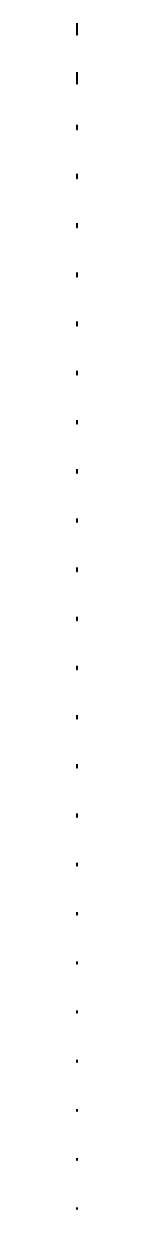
# Model space of a CAD drawing. Header units: metres. Extents: x 2940 to 3060, y -38 to 77158.
import ezdxf

# ---------------------------------------------------------------- set-up
doc = ezdxf.new("R2010")
doc.units = ezdxf.units.M
doc.layers.add('Layer', color=7, linetype='Continuous')

# ---------------------------------------------------------------- blocks, each defined once
blk = doc.blocks.new('b041736e-9105-4fd8-915c-1ea715a4d250_3')
at = {"layer": 'Layer'}
for p, q in [((60, 37.5), (-60, 37.5)), ((60, 27.5), (-60, 27.5))]:
    blk.add_line(p, q, dxfattribs=at)
blk.add_lwpolyline([(40, -37.5), (40, 27.5), (-40, 27.5), (-40, -37.5), (40, -37.5)], dxfattribs=at)
blk.add_lwpolyline([(40, -37.5), (40, 27.5), (-40, 27.5), (-40, -37.5), (40, -37.5)], dxfattribs=at)
blk.add_lwpolyline([(40, -37.5), (40, 27.5), (-40, 27.5), (-40, -37.5), (40, -37.5)], dxfattribs=at)
blk = doc.blocks.new('27aaf90c-444f-4f24-b286-7abe29caa3e8_3')
at = {"layer": 'Layer'}
for p, q in [((60, 42.5), (-60, 42.5)), ((60, 31.5), (-60, 31.5))]:
    blk.add_line(p, q, dxfattribs=at)
blk.add_lwpolyline([(40, -42.5), (40, 31.5), (-40, 31.5), (-40, -42.5), (40, -42.5)], dxfattribs=at)
blk.add_lwpolyline([(40, -42.5), (40, 31.5), (-40, 31.5), (-40, -42.5), (40, -42.5)], dxfattribs=at)
blk.add_lwpolyline([(40, -42.5), (40, 31.5), (-40, 31.5), (-40, -42.5), (40, -42.5)], dxfattribs=at)
blk = doc.blocks.new('5e6e5733-e003-45b5-bac7-d780bb48e86f_3')
at = {"layer": 'Layer'}
for p, q in [((60, 40), (-60, 40)), ((60, 28), (-60, 28))]:
    blk.add_line(p, q, dxfattribs=at)
blk.add_lwpolyline([(40, -40), (40, 28), (-40, 28), (-40, -40), (40, -40)], dxfattribs=at)
blk.add_lwpolyline([(40, -40), (40, 28), (-40, 28), (-40, -40), (40, -40)], dxfattribs=at)
blk.add_lwpolyline([(40, -40), (40, 28), (-40, 28), (-40, -40), (40, -40)], dxfattribs=at)
blk = doc.blocks.new('9e6e02a0-1a1a-4a54-b07e-8c80a4789b75_3')
at = {"layer": 'Layer'}
for p, q in [((60, 55), (-60, 55)), ((60, 41), (-60, 41))]:
    blk.add_line(p, q, dxfattribs=at)
blk.add_lwpolyline([(40, -55), (40, 41), (-40, 41), (-40, -55), (40, -55)], dxfattribs=at)
blk.add_lwpolyline([(40, -55), (40, 41), (-40, 41), (-40, -55), (40, -55)], dxfattribs=at)
blk.add_lwpolyline([(40, -55), (40, 41), (-40, 41), (-40, -55), (40, -55)], dxfattribs=at)
blk = doc.blocks.new('4034706c-e716-4019-aac8-a62ef075917a_3')
at = {"layer": 'Layer'}
for p, q in [((60, 55), (-60, 55)), ((60, 39), (-60, 39))]:
    blk.add_line(p, q, dxfattribs=at)
blk.add_lwpolyline([(40, -55), (40, 39), (-40, 39), (-40, -55), (40, -55)], dxfattribs=at)
blk.add_lwpolyline([(40, -55), (40, 39), (-40, 39), (-40, -55), (40, -55)], dxfattribs=at)
blk.add_lwpolyline([(40, -55), (40, 39), (-40, 39), (-40, -55), (40, -55)], dxfattribs=at)
blk = doc.blocks.new('26aeb182-c610-4b03-8e8e-3866b3b70aef_3')
at = {"layer": 'Layer'}
for p, q in [((60, 61.5), (-60, 61.5)), ((60, 44.5), (-60, 44.5))]:
    blk.add_line(p, q, dxfattribs=at)
blk.add_lwpolyline([(40, -61.5), (40, 44.5), (-40, 44.5), (-40, -61.5), (40, -61.5)], dxfattribs=at)
blk.add_lwpolyline([(40, -61.5), (40, 44.5), (-40, 44.5), (-40, -61.5), (40, -61.5)], dxfattribs=at)
blk.add_lwpolyline([(40, -61.5), (40, 44.5), (-40, 44.5), (-40, -61.5), (40, -61.5)], dxfattribs=at)
blk = doc.blocks.new('0d5dd2d9-81a7-432a-8ef4-f4fcd71fe00c_3')
at = {"layer": 'Layer'}
for p, q in [((60, 65), (-60, 65)), ((60, 45), (-60, 45))]:
    blk.add_line(p, q, dxfattribs=at)
blk.add_lwpolyline([(40, -65), (40, 45), (-40, 45), (-40, -65), (40, -65)], dxfattribs=at)
blk.add_lwpolyline([(40, -65), (40, 45), (-40, 45), (-40, -65), (40, -65)], dxfattribs=at)
blk.add_lwpolyline([(40, -65), (40, 45), (-40, 45), (-40, -65), (40, -65)], dxfattribs=at)
blk = doc.blocks.new('a61b3578-6baa-4e79-a630-c753f3d88e54_3')
at = {"layer": 'Layer'}
for p, q in [((60, 85), (-60, 85)), ((60, 63), (-60, 63))]:
    blk.add_line(p, q, dxfattribs=at)
blk.add_lwpolyline([(40, -85), (40, 63), (-40, 63), (-40, -85), (40, -85)], dxfattribs=at)
blk.add_lwpolyline([(40, -85), (40, 63), (-40, 63), (-40, -85), (40, -85)], dxfattribs=at)
blk.add_lwpolyline([(40, -85), (40, 63), (-40, 63), (-40, -85), (40, -85)], dxfattribs=at)
blk = doc.blocks.new('319ecda0-91a9-4d35-a3f4-bfdcaed80fbe_3')
at = {"layer": 'Layer'}
for p, q in [((60, 95.5), (-60, 95.5)), ((60, 71.5), (-60, 71.5))]:
    blk.add_line(p, q, dxfattribs=at)
blk.add_lwpolyline([(40, -95.5), (40, 71.5), (-40, 71.5), (-40, -95.5), (40, -95.5)], dxfattribs=at)
blk.add_lwpolyline([(40, -95.5), (40, 71.5), (-40, 71.5), (-40, -95.5), (40, -95.5)], dxfattribs=at)
blk.add_lwpolyline([(40, -95.5), (40, 71.5), (-40, 71.5), (-40, -95.5), (40, -95.5)], dxfattribs=at)
blk = doc.blocks.new('4967ba46-6ff3-47a0-9634-87a8b752e7c2_3')
at = {"layer": 'Layer'}
for p, q in [((60, 95), (-60, 95)), ((60, 68.5), (-60, 68.5))]:
    blk.add_line(p, q, dxfattribs=at)
blk.add_lwpolyline([(40, -95), (40, 68.5), (-40, 68.5), (-40, -95), (40, -95)], dxfattribs=at)
blk.add_lwpolyline([(40, -95), (40, 68.5), (-40, 68.5), (-40, -95), (40, -95)], dxfattribs=at)
blk.add_lwpolyline([(40, -95), (40, 68.5), (-40, 68.5), (-40, -95), (40, -95)], dxfattribs=at)
blk = doc.blocks.new('a84185e3-6a58-4674-aaa7-7d68b6881797_3')
at = {"layer": 'Layer'}
for p, q in [((60, 95), (-60, 95)), ((60, 67), (-60, 67))]:
    blk.add_line(p, q, dxfattribs=at)
blk.add_lwpolyline([(40, -95), (40, 67), (-40, 67), (-40, -95), (40, -95)], dxfattribs=at)
blk.add_lwpolyline([(40, -95), (40, 67), (-40, 67), (-40, -95), (40, -95)], dxfattribs=at)
blk.add_lwpolyline([(40, -95), (40, 67), (-40, 67), (-40, -95), (40, -95)], dxfattribs=at)
blk = doc.blocks.new('44332f18-0865-4ee7-a952-481ee2201d75_3')
at = {"layer": 'Layer'}
for p, q in [((60, 99.5), (-60, 99.5)), ((60, 67.5), (-60, 67.5))]:
    blk.add_line(p, q, dxfattribs=at)
blk.add_lwpolyline([(40, -99.5), (40, 67.5), (-40, 67.5), (-40, -99.5), (40, -99.5)], dxfattribs=at)
blk.add_lwpolyline([(40, -99.5), (40, 67.5), (-40, 67.5), (-40, -99.5), (40, -99.5)], dxfattribs=at)
blk.add_lwpolyline([(40, -99.5), (40, 67.5), (-40, 67.5), (-40, -99.5), (40, -99.5)], dxfattribs=at)
blk = doc.blocks.new('0d5acd7a-0cb3-4426-a5ba-bc2ca8ed5b8d_3')
at = {"layer": 'Layer'}
for p, q in [((60, 99.5), (-60, 99.5)), ((60, 67.5), (-60, 67.5))]:
    blk.add_line(p, q, dxfattribs=at)
blk.add_lwpolyline([(40, -99.5), (40, 67.5), (-40, 67.5), (-40, -99.5), (40, -99.5)], dxfattribs=at)
blk.add_lwpolyline([(40, -99.5), (40, 67.5), (-40, 67.5), (-40, -99.5), (40, -99.5)], dxfattribs=at)
blk.add_lwpolyline([(40, -99.5), (40, 67.5), (-40, 67.5), (-40, -99.5), (40, -99.5)], dxfattribs=at)
blk = doc.blocks.new('5aebc131-e648-4c0e-9e4f-82af862fc6e0_3')
at = {"layer": 'Layer'}
for p, q in [((60, 100), (-60, 100)), ((60, 67), (-60, 67))]:
    blk.add_line(p, q, dxfattribs=at)
blk.add_lwpolyline([(40, -100), (40, 67), (-40, 67), (-40, -100), (40, -100)], dxfattribs=at)
blk.add_lwpolyline([(40, -100), (40, 67), (-40, 67), (-40, -100), (40, -100)], dxfattribs=at)
blk.add_lwpolyline([(40, -100), (40, 67), (-40, 67), (-40, -100), (40, -100)], dxfattribs=at)
blk = doc.blocks.new('9886afae-3a22-41e1-9edf-cb90268491d9_3')
at = {"layer": 'Layer'}
for p, q in [((60, 100), (-60, 100)), ((60, 67), (-60, 67))]:
    blk.add_line(p, q, dxfattribs=at)
blk.add_lwpolyline([(40, -100), (40, 67), (-40, 67), (-40, -100), (40, -100)], dxfattribs=at)
blk.add_lwpolyline([(40, -100), (40, 67), (-40, 67), (-40, -100), (40, -100)], dxfattribs=at)
blk.add_lwpolyline([(40, -100), (40, 67), (-40, 67), (-40, -100), (40, -100)], dxfattribs=at)
blk = doc.blocks.new('a3af771d-93df-427a-a844-d9a9b1f1717b_3')
at = {"layer": 'Layer'}
for p, q in [((60, 105), (-60, 105)), ((60, 70), (-60, 70))]:
    blk.add_line(p, q, dxfattribs=at)
blk.add_lwpolyline([(40, -105), (40, 70), (-40, 70), (-40, -105), (40, -105)], dxfattribs=at)
blk.add_lwpolyline([(40, -105), (40, 70), (-40, 70), (-40, -105), (40, -105)], dxfattribs=at)
blk.add_lwpolyline([(40, -105), (40, 70), (-40, 70), (-40, -105), (40, -105)], dxfattribs=at)
blk = doc.blocks.new('1d253731-15e0-4c1b-b3cb-9d3ce4065a39_3')
at = {"layer": 'Layer'}
for p, q in [((60, 105), (-60, 105)), ((60, 70), (-60, 70))]:
    blk.add_line(p, q, dxfattribs=at)
blk.add_lwpolyline([(40, -105), (40, 70), (-40, 70), (-40, -105), (40, -105)], dxfattribs=at)
blk.add_lwpolyline([(40, -105), (40, 70), (-40, 70), (-40, -105), (40, -105)], dxfattribs=at)
blk.add_lwpolyline([(40, -105), (40, 70), (-40, 70), (-40, -105), (40, -105)], dxfattribs=at)
blk = doc.blocks.new('c7a93102-8441-4212-92c1-88415adee9ab_3')
at = {"layer": 'Layer'}
for p, q in [((60, 115.5), (-60, 115.5)), ((60, 80.5), (-60, 80.5))]:
    blk.add_line(p, q, dxfattribs=at)
blk.add_lwpolyline([(40, -115.5), (40, 80.5), (-40, 80.5), (-40, -115.5), (40, -115.5)], dxfattribs=at)
blk.add_lwpolyline([(40, -115.5), (40, 80.5), (-40, 80.5), (-40, -115.5), (40, -115.5)], dxfattribs=at)
blk.add_lwpolyline([(40, -115.5), (40, 80.5), (-40, 80.5), (-40, -115.5), (40, -115.5)], dxfattribs=at)
blk = doc.blocks.new('ccfbdbd5-7ea6-49ce-998b-fd3336e8049c_3')
at = {"layer": 'Layer'}
for p, q in [((60, 115.5), (-60, 115.5)), ((60, 80.5), (-60, 80.5))]:
    blk.add_line(p, q, dxfattribs=at)
blk.add_lwpolyline([(40, -115.5), (40, 80.5), (-40, 80.5), (-40, -115.5), (40, -115.5)], dxfattribs=at)
blk.add_lwpolyline([(40, -115.5), (40, 80.5), (-40, 80.5), (-40, -115.5), (40, -115.5)], dxfattribs=at)
blk.add_lwpolyline([(40, -115.5), (40, 80.5), (-40, 80.5), (-40, -115.5), (40, -115.5)], dxfattribs=at)
blk = doc.blocks.new('22378938-f39e-4d0c-bfb7-4055797d3d41_3')
at = {"layer": 'Layer'}
for p, q in [((60, 119.5), (-60, 119.5)), ((60, 84.5), (-60, 84.5))]:
    blk.add_line(p, q, dxfattribs=at)
blk.add_lwpolyline([(40, -119.5), (40, 84.5), (-40, 84.5), (-40, -119.5), (40, -119.5)], dxfattribs=at)
blk.add_lwpolyline([(40, -119.5), (40, 84.5), (-40, 84.5), (-40, -119.5), (40, -119.5)], dxfattribs=at)
blk.add_lwpolyline([(40, -119.5), (40, 84.5), (-40, 84.5), (-40, -119.5), (40, -119.5)], dxfattribs=at)
blk = doc.blocks.new('368273c3-da6e-45e0-8d38-619ee82c4edb_3')
at = {"layer": 'Layer'}
for p, q in [((60, 119.5), (-60, 119.5)), ((60, 84.5), (-60, 84.5))]:
    blk.add_line(p, q, dxfattribs=at)
blk.add_lwpolyline([(40, -119.5), (40, 84.5), (-40, 84.5), (-40, -119.5), (40, -119.5)], dxfattribs=at)
blk.add_lwpolyline([(40, -119.5), (40, 84.5), (-40, 84.5), (-40, -119.5), (40, -119.5)], dxfattribs=at)
blk.add_lwpolyline([(40, -119.5), (40, 84.5), (-40, 84.5), (-40, -119.5), (40, -119.5)], dxfattribs=at)
blk = doc.blocks.new('7702bcc2-8397-4389-9b3b-6b88abee28d7_3')
at = {"layer": 'Layer'}
for p, q in [((60, 130), (-60, 130)), ((60, 100), (-60, 100))]:
    blk.add_line(p, q, dxfattribs=at)
blk.add_lwpolyline([(40, -130), (40, 100), (-40, 100), (-40, -130), (40, -130)], dxfattribs=at)
blk.add_lwpolyline([(40, -130), (40, 100), (-40, 100), (-40, -130), (40, -130)], dxfattribs=at)
blk.add_lwpolyline([(40, -130), (40, 100), (-40, 100), (-40, -130), (40, -130)], dxfattribs=at)
blk = doc.blocks.new('6a06c467-6ec8-473c-82c7-daf8d398b6f8_3')
at = {"layer": 'Layer'}
for p, q in [((60, 130), (-60, 130)), ((60, 100), (-60, 100))]:
    blk.add_line(p, q, dxfattribs=at)
blk.add_lwpolyline([(40, -130), (40, 100), (-40, 100), (-40, -130), (40, -130)], dxfattribs=at)
blk.add_lwpolyline([(40, -130), (40, 100), (-40, 100), (-40, -130), (40, -130)], dxfattribs=at)
blk.add_lwpolyline([(40, -130), (40, 100), (-40, 100), (-40, -130), (40, -130)], dxfattribs=at)
blk = doc.blocks.new('a0c957a9-43cc-42a6-86e8-b90e087e5216_3')
at = {"layer": 'Layer'}
for p, q in [((60, 357.5), (-60, 357.5)), ((60, 324.5), (-60, 324.5))]:
    blk.add_line(p, q, dxfattribs=at)
blk.add_lwpolyline([(40, -357.5), (40, 324.5), (-40, 324.5), (-40, -357.5), (40, -357.5)], dxfattribs=at)
blk = doc.blocks.new('d68ab8b7-f95d-4305-ac70-95f70aa46ebb_3')
at = {"layer": 'Layer'}
for p, q in [((60, 357.5), (-60, 357.5)), ((60, 324.5), (-60, 324.5))]:
    blk.add_line(p, q, dxfattribs=at)
blk.add_lwpolyline([(40, -357.5), (40, 324.5), (-40, 324.5), (-40, -357.5), (40, -357.5)], dxfattribs=at)
blk.add_lwpolyline([(40, -357.5), (40, 324.5), (-40, 324.5), (-40, -357.5), (40, -357.5)], dxfattribs=at)
blk.add_lwpolyline([(40, -357.5), (40, 324.5), (-40, 324.5), (-40, -357.5), (40, -357.5)], dxfattribs=at)

msp = doc.modelspace()

# ---------------------------------------------------------------- block references
at = {"layer": 'Layer'}
for name, p in [('d68ab8b7-f95d-4305-ac70-95f70aa46ebb_3', (3000, 76800)), ('a0c957a9-43cc-42a6-86e8-b90e087e5216_3', (3000, 73600)), ('6a06c467-6ec8-473c-82c7-daf8d398b6f8_3', (3000, 70400)), ('7702bcc2-8397-4389-9b3b-6b88abee28d7_3', (3000, 67200)), ('368273c3-da6e-45e0-8d38-619ee82c4edb_3', (3000, 64000)), ('22378938-f39e-4d0c-bfb7-4055797d3d41_3', (3000, 60800)), ('ccfbdbd5-7ea6-49ce-998b-fd3336e8049c_3', (3000, 57600)), ('c7a93102-8441-4212-92c1-88415adee9ab_3', (3000, 54400)), ('1d253731-15e0-4c1b-b3cb-9d3ce4065a39_3', (3000, 51200)), ('a3af771d-93df-427a-a844-d9a9b1f1717b_3', (3000, 48000)), ('9886afae-3a22-41e1-9edf-cb90268491d9_3', (3000, 44800)), ('5aebc131-e648-4c0e-9e4f-82af862fc6e0_3', (3000, 41600)), ('0d5acd7a-0cb3-4426-a5ba-bc2ca8ed5b8d_3', (3000, 38400)), ('44332f18-0865-4ee7-a952-481ee2201d75_3', (3000, 35200)), ('a84185e3-6a58-4674-aaa7-7d68b6881797_3', (3000, 32000)), ('4967ba46-6ff3-47a0-9634-87a8b752e7c2_3', (3000, 28800)), ('319ecda0-91a9-4d35-a3f4-bfdcaed80fbe_3', (3000, 25600)), ('a61b3578-6baa-4e79-a630-c753f3d88e54_3', (3000, 22400)), ('0d5dd2d9-81a7-432a-8ef4-f4fcd71fe00c_3', (3000, 19200)), ('26aeb182-c610-4b03-8e8e-3866b3b70aef_3', (3000, 16000)), ('4034706c-e716-4019-aac8-a62ef075917a_3', (3000, 12800)), ('9e6e02a0-1a1a-4a54-b07e-8c80a4789b75_3', (3000, 9600)), ('5e6e5733-e003-45b5-bac7-d780bb48e86f_3', (3000, 6400)), ('27aaf90c-444f-4f24-b286-7abe29caa3e8_3', (3000, 3200)), ('b041736e-9105-4fd8-915c-1ea715a4d250_3', (3000, 0))]:
    msp.add_blockref(name, p, dxfattribs=at)

doc.saveas('drawing.dxf')
